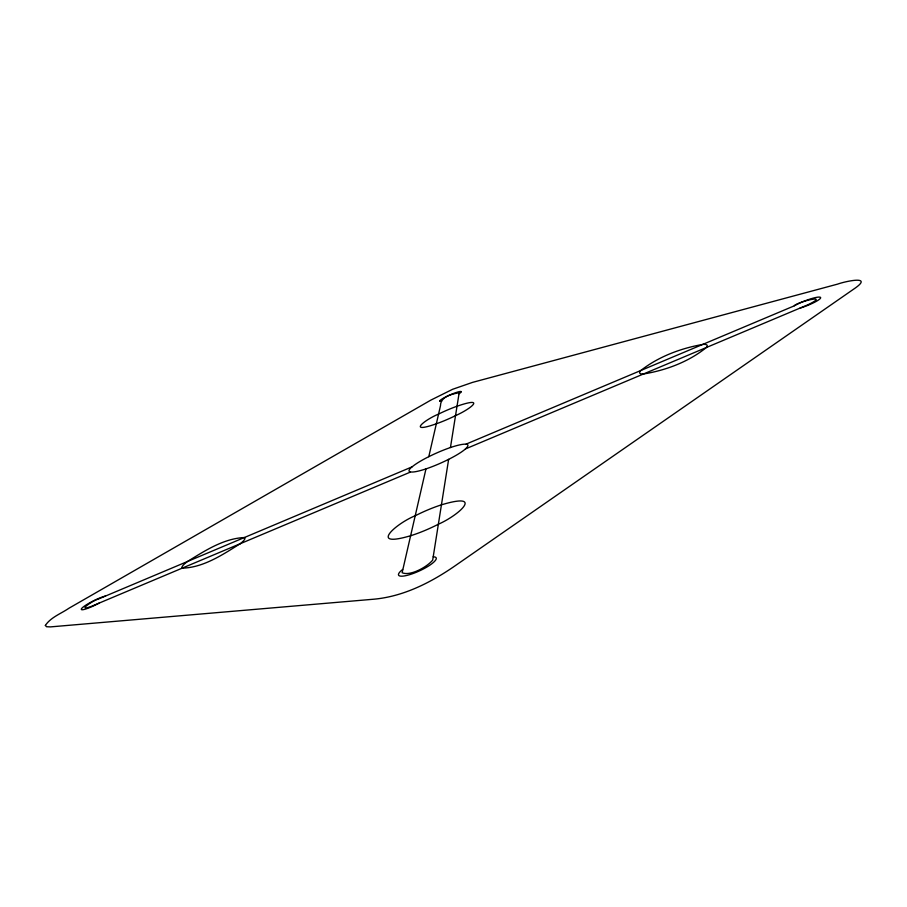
<?xml version="1.0" encoding="UTF-8"?>
<svg xmlns="http://www.w3.org/2000/svg" width="907" height="907" viewBox="0 0 907 907"><rect width="100%" height="100%" fill="white"/><g stroke="black" fill="none" stroke-linecap="round" stroke-linejoin="round"><path stroke-width="1.36" d="M433.229 556.671L433.365 556.83A20.725 4.864 -24.6 0 1 429.204 565.594A20.725 4.864 -24.6 0 1 403.955 576.002A20.725 4.864 -24.6 0 1 402.663 569.471M448.636 459.35L432.684 560.118C426.902 567.147 410.032 576.376 402.13 572.714L425.973 468.896A32.153 5.476 -24 0 0 448.398 459.452L448.727 459.305A31.586 5.385 -24 0 0 465.45 448.931L808.318 304.593C831.163 293.46 797.389 301.838 793.92 305.999L465.926 444.192A32.357 5.51 -24 0 0 450.484 447.525A32.153 5.476 -24 0 0 429.011 456.584L428.694 456.72A31.575 5.374 -24 0 0 412.118 466.844L98.103 599.164C93.228 600.241 75.666 612.248 91.448 606.341L410.712 471.957A32.346 5.51 -24 0 0 425.995 468.874M441.505 401.268L441.516 401.211A11.757 1.565 -23.8 0 1 439.736 401.189M428.784 456.686L440.485 405.746C440.428 396.495 452.208 394.057 459.18 392.686L450.45 447.525M706.542 347.381C688.708 361.87 665.783 370.385 643.222 374.035A33.978 5.714 -22.2 0 1 640.659 370.623C658.448 356.644 680.738 348.288 702.902 344.399A34.013 5.714 -22.2 0 1 706.564 347.37M794.339 305.818L794.464 305.738A16.145 2.619 -21.3 0 1 814.339 297.836A16.145 2.619 -21.3 0 1 818.783 299.798A16.145 2.619 -21.3 0 1 799.895 308.176M459.021 393.763L459.123 393.695A11.757 1.565 -23.8 0 0 461.255 391.722M455.348 415.735C471.561 408.569 486.299 396.087 456.845 406.291A27.72 4.002 -23.8 0 0 438.761 413.977C423.864 420.19 407.141 434.113 436.539 423.716A27.8 4.025 -23.8 0 0 455.359 415.735M99.01 603.155L98.806 603.257A15.045 2.313 -26.4 0 1 82.458 609.753A15.045 2.313 -26.4 0 1 87.82 603.915A15.045 2.313 -26.4 0 1 105.461 596.035L105.518 596.046M410.916 535.629C367.732 548.531 395.906 523.464 415.497 515.63A39.749 8.22 -24.3 0 1 441.176 504.916C484.848 491.696 459.43 515.029 438.07 524.371A39.919 8.288 -24.3 0 1 410.905 535.652M439.702 401.098A11.757 1.565 -23.8 0 1 449.861 394.976A11.757 1.565 -23.8 0 1 461.21 391.62M466.107 444.124A32.153 5.476 -24 0 1 465.472 448.852M410.429 471.946A32.153 5.476 -24 0 1 411.982 466.856M45.361 625.422L46.529 626.726L50.441 626.896L374.172 599.176C403.513 596.421 430.576 582.668 454.532 566.195L853.521 289.242C874.926 274.9 845.494 281.249 837.66 284.106L472.558 382.38L452.638 389.284L430.882 400.1L68.989 608.212C61.109 613.631 50.769 617.259 45.361 625.422M240.321 543.622C222.873 554.619 203.281 567.657 182.284 568.145A32.527 5.249 -25.7 0 1 187.284 561.637C204.608 550.9 223.746 538.395 244.482 537.534A32.527 5.261 -25.6 0 1 240.344 543.61"/></g></svg>
